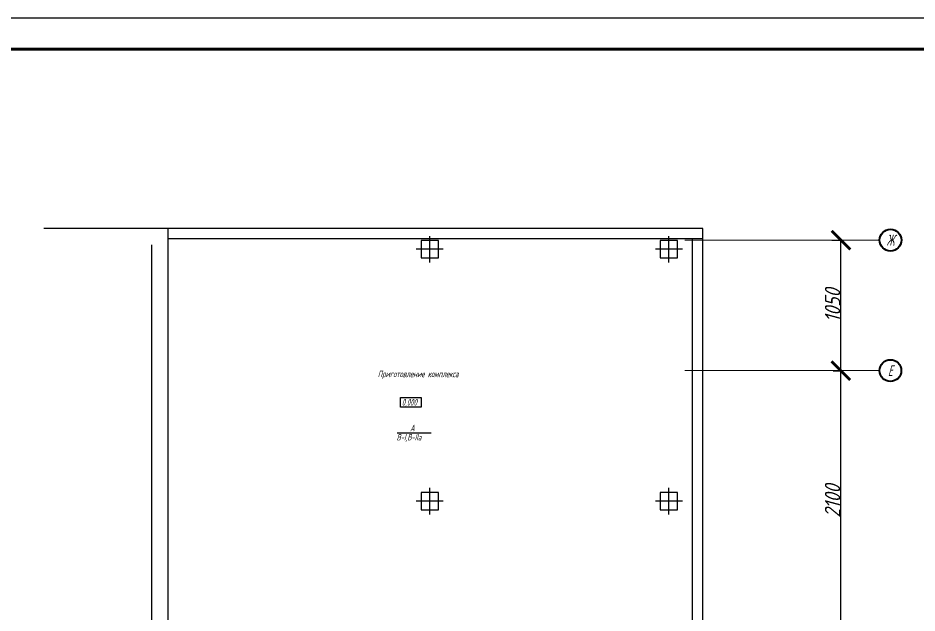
# Model space of a CAD drawing. Header units: millimetres. Extents: x 5848 to 6265, y 3268 to 3565.
# Drawn here: x 6014 to 6158.7, y 3469.1 to 3564.8 of the extents above; entities that cross this region are included whole.
import ezdxf
from ezdxf.enums import TextEntityAlignment as Align

# ---------------------------------------------------------------- set-up
doc = ezdxf.new("R2010")
doc.units = ezdxf.units.MM
doc.linetypes.add('gost6', pattern=[12, 8, -1.5, 1, -1.5])
doc.layers.get('Defpoints').update_dxf_attribs({"color": 33})
for name, color, linetype in [('3.8. Вакуум Р', 83, 'Continuous'), ('орудован', 7, 'Continuous'), ('Осевая', 130, 'gost6'), ('Отметки', 1, 'Continuous')]:
    doc.layers.add(name, color=color, linetype=linetype)
for name, color, linetype, lineweight in [('RAZMER', 5, 'Continuous', 20), ('Строительный', 7, 'Continuous', 25), ('Текст_КИП', 2, 'Continuous', 25)]:
    doc.layers.add(name, color=color, linetype=linetype, lineweight=lineweight)
doc.styles.add('simplex', font='simplex.shx', dxfattribs={"width": 0.8, "oblique": 15})
doc.styles.get("Standard").update_dxf_attribs({"font": 'arial.ttf'})
doc.dimstyles.get("Standard").update_dxf_attribs({"dimtxt": 0.18, "dimasz": 0.18, "dimexe": 0.18, "dimexo": 0.0625, "dimgap": 0.09, "dimtad": 0, "dimtih": 1, "dimtoh": 1, "dimdec": 4, "dimzin": 0, "dimdsep": 46, "dimtxsty": 'Standard', "dimcen": 0.09, "dimadec": 0, "dimazin": 0, "dimtfac": 1, "dimtdec": 4, "dimtofl": 0, "dimtmove": 0, "dimatfit": 3, "dimfxl": 0, "dimtolj": 1, "dimtzin": 0, "dimarcsym": 0})

# ---------------------------------------------------------------- blocks, each defined once
blk = doc.blocks.new('_ArchTick')
at = {"color": 0, "linetype": 'ByBlock', "const_width": 0.15}
blk.add_lwpolyline([(-0.5, -0.5), (0.5, 0.5)], dxfattribs=at)
blk = doc.blocks.new('*D116')
at = {"layer": 'Defpoints', "color": 0, "transparency": 16777216}
for p in [(6145.15, 3508.06), (6146.44, 3508.06), (6145.15, 3466.06)]:
    blk.add_point(p, dxfattribs=at)
at = {"layer": 'RAZMER', "color": 0, "lineweight": -2, "transparency": 16777216}
for p, q in [((6145.21, 3508.06), (6146.62, 3508.06)), ((6146.44, 3466.06), (6146.44, 3508.06)), ((6145.21, 3466.06), (6146.62, 3466.06))]:
    blk.add_line(p, q, dxfattribs=at)
at = {"layer": 'RAZMER', "color": 0, "lineweight": -2, "transparency": 16777216, "xscale": 3, "yscale": 3, "zscale": 3}
for p, rotation in [((6146.44, 3508.06), 90), ((6146.44, 3466.06), 270)]:
    blk.add_blockref('_ArchTick', p, dxfattribs=dict(at, rotation=rotation))
at = {"layer": 'RAZMER', "color": 0, "transparency": 16777216, "insert": (6145.1, 3487.06), "char_height": 2.5, "attachment_point": 5, "rotation": 90, "style": 'simplex'}
blk.add_mtext('\\A1;2100', dxfattribs=at)
blk = doc.blocks.new('*D117')
at = {"layer": 'Defpoints', "color": 0, "transparency": 16777216}
for p in [(6144.93, 3529.06), (6146.44, 3529.06), (6145.94, 3508.06)]:
    blk.add_point(p, dxfattribs=at)
at = {"layer": 'RAZMER', "color": 0, "lineweight": -2, "transparency": 16777216}
for p, q in [((6144.99, 3529.06), (6146.62, 3529.06)), ((6146.44, 3508.06), (6146.44, 3529.06)), ((6146, 3508.06), (6146.62, 3508.06))]:
    blk.add_line(p, q, dxfattribs=at)
at = {"layer": 'RAZMER', "color": 0, "lineweight": -2, "transparency": 16777216, "xscale": 3, "yscale": 3, "zscale": 3}
for p, rotation in [((6146.44, 3529.06), 90), ((6146.44, 3508.06), 270)]:
    blk.add_blockref('_ArchTick', p, dxfattribs=dict(at, rotation=rotation))
at = {"layer": 'RAZMER', "color": 0, "transparency": 16777216, "insert": (6145.1, 3518.56), "char_height": 2.5, "attachment_point": 5, "rotation": 90, "style": 'simplex'}
blk.add_mtext('\\A1;1050', dxfattribs=at)

msp = doc.modelspace()

# ---------------------------------------------------------------- linework, layer by layer
at = {"color": 1}
msp.add_line((5847.665, 3564.812), (6265.465, 3564.812), dxfattribs=at)
at = {"lineweight": 60}
msp.add_line((5866.981, 3559.812), (6260.372, 3559.812), dxfattribs=at)
at = {"layer": '3.8. Вакуум Р'}
msp.add_lwpolyline([(6075.565, 3503.758), (6078.895, 3503.758), (6078.895, 3502.215), (6075.565, 3502.215)], close=True, dxfattribs=at)
at = {"layer": 'RAZMER'}
for p, q in [((6121.342, 3529.065), (6152.645, 3529.065)), ((6121.342, 3508.065), (6152.645, 3508.065))]:
    msp.add_line(p, q, dxfattribs=at)
at = {"layer": 'орудован', "linetype": 'Continuous'}
msp.add_line((6075.031, 3498.049), (6080.469, 3498.049), dxfattribs=at)
at = {"layer": 'Осевая'}
for p, q in [((6080.261, 3525.475), (6080.261, 3529.73)), ((6118.761, 3525.475), (6118.761, 3529.73)), ((6082.43, 3527.602), (6078.091, 3527.602)), ((6120.93, 3527.602), (6116.591, 3527.602)), ((6080.261, 3484.943), (6080.261, 3489.198)), ((6118.761, 3484.943), (6118.761, 3489.198)), ((6082.43, 3487.07), (6078.091, 3487.07)), ((6120.93, 3487.07), (6116.591, 3487.07))]:
    msp.add_line(p, q, dxfattribs=at)
at = {"layer": 'Отметки', "lineweight": 40}
for centre in [(6154.417, 3529.065), (6154.395, 3508.065)]:
    msp.add_circle(centre, 1.75, dxfattribs=at)
at = {"layer": 'Строительный', "linetype": 'ByBlock', "ltscale": 100}
for p, q in [((6124.221, 3530.962), (6018.171, 3530.962)), ((6038.191, 3470.377), (6038.191, 3530.962)), ((6124.221, 3401.042), (6124.221, 3530.962)), ((6124.221, 3529.282), (6038.261, 3529.282)), ((6081.661, 3529.002), (6078.861, 3529.002)), ((6078.861, 3529.002), (6078.861, 3526.202)), ((6081.661, 3526.202), (6081.661, 3529.002)), ((6120.161, 3529.002), (6117.361, 3529.002)), ((6117.361, 3529.002), (6117.361, 3526.202)), ((6120.161, 3526.202), (6120.161, 3529.002)), ((6122.541, 3402.722), (6122.541, 3529.282)), ((6035.531, 3470.377), (6035.531, 3528.302)), ((6078.861, 3526.202), (6081.661, 3526.202)), ((6117.361, 3526.202), (6120.161, 3526.202)), ((6081.661, 3488.47), (6078.861, 3488.47)), ((6078.861, 3488.47), (6078.861, 3485.67)), ((6081.661, 3485.67), (6081.661, 3488.47)), ((6120.161, 3488.47), (6117.361, 3488.47)), ((6117.361, 3488.47), (6117.361, 3485.67)), ((6120.161, 3485.67), (6120.161, 3488.47)), ((6078.861, 3485.67), (6081.661, 3485.67)), ((6117.361, 3485.67), (6120.161, 3485.67)), ((6035.531, 3403.702), (6035.531, 3470.377)), ((6038.191, 3403.702), (6038.191, 3470.377))]:
    msp.add_line(p, q, dxfattribs=at)

# ---------------------------------------------------------------- texts
at = {"layer": 'Текст_КИП', "style": 'simplex', "oblique": 15, "width": 0.6}
for s, p in [('Ж', (6154.417, 3529.065)), ('Е', (6154.395, 3508.065))]:
    msp.add_text(s, height=1.75, dxfattribs=at).set_placement(p, align=Align.MIDDLE)
for s, p in [('Приготовление комплекса', (6071.907, 3507.008)), ('0,000', (6075.773, 3502.449)), ('А', (6077.11, 3498.315)), ('В-I,В-IIа', (6074.934, 3496.83))]:
    msp.add_text(s, height=1.05, dxfattribs=at).set_placement(p)

# ---------------------------------------------------------------- dimensions: what is measured, and where the dimension line sits
at = {"layer": 'RAZMER'}
for base, p1, p2, picture, middle in [((6146.437, 3529.065), (6145.935, 3508.065), (6144.931, 3529.065), '*D117', (6145.097, 3518.565)), ((6146.437, 3508.065), (6145.15, 3466.065), (6145.15, 3508.065), '*D116', (6145.097, 3487.065))]:
    dim = msp.add_linear_dim(base=base, p1=p1, p2=p2, angle=90, dimstyle='Standard', override={"dimtxt": 2.5, "dimasz": 3, "dimtad": 1, "dimtih": 0, "dimdec": 0, "dimlfac": 50, "dimtxsty": 'simplex', "dimblk1": 'ArchTick', "dimblk2": 'ArchTick', "dimsah": 1}, dxfattribs=at)
    dim.commit()
    dim.dimension.update_dxf_attribs({"geometry": picture, "text_midpoint": middle})

doc.saveas('drawing.dxf')
